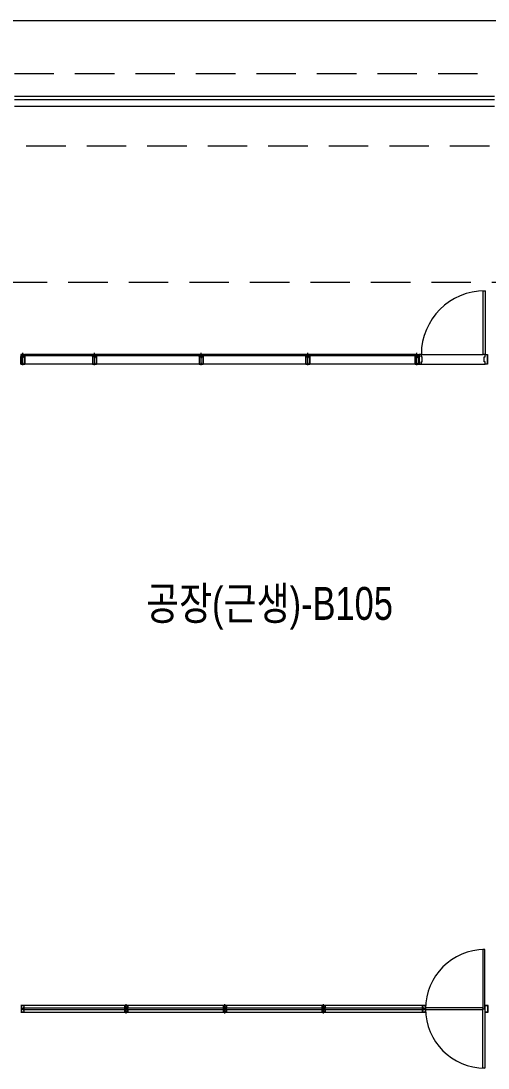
# Model space of a CAD drawing. Header units: millimetres. Extents: x 43806 to 399860, y -65551 to 59129.
# Drawn here: x 57770 to 64870, y 43095 to 59015 of the extents above; entities that cross this region are included whole.
import ezdxf
from ezdxf.enums import TextEntityAlignment as Align

# ---------------------------------------------------------------- set-up
doc = ezdxf.new("R2010")
doc.units = ezdxf.units.MM
doc.header["$LTSCALE"] = 400
doc.header["$MEASUREMENT"] = 0
doc.linetypes.add('HID', pattern=[2.3, 1.5, -0.8])
doc.layers.add('A', color=8, linetype='CONTINUOUS', lineweight=0)
doc.styles.add('CS', font='', dxfattribs={"height": 300})
doc.styles.get('CS').set_extended_font_data('HYwulM')

msp = doc.modelspace()

# ---------------------------------------------------------------- linework, layer by layer
at = {"layer": 'A', "ltscale": 2}
for p, q in [((81963, 59015), (48470, 59015)), ((64970, 57715), (57670, 57715))]:
    msp.add_line(p, q, dxfattribs=at)
at = {"layer": 'A', "linetype": 'HID'}
for p, q in [((48470, 58215), (81961, 58215)), ((49570, 57115), (81836, 57115)), ((57570, 55045), (65070, 55045))]:
    msp.add_line(p, q, dxfattribs=at)
at = {"layer": 'A'}
for p, q in [((64970, 57865), (57670, 57865)), ((64970, 57815), (57670, 57815)), ((64794, 53945), (64794, 54913)), ((64794, 54913), (64824, 54913)), ((64824, 54913), (64824, 53945)), ((57800, 53783), (57800, 53969)), ((58890, 53783), (58890, 53969)), ((60510, 53783), (60510, 53969)), ((62130, 53783), (62130, 53969)), ((63790, 53783), (63790, 53969)), ((57804, 53945), (57770, 53945)), ((57770, 53945), (57770, 53914)), ((57770, 53908), (57770, 53914)), ((57770, 53914), (57797, 53914)), ((57770, 53914), (57791, 53914)), ((57772, 53908), (57770, 53908)), ((57770, 53797), (57770, 53908)), ((57770, 53908), (57778, 53908)), ((57802, 53943), (57772, 53943)), ((57772, 53943), (57772, 53916)), ((57772, 53916), (57791, 53916)), ((57772, 53911), (57772, 53908)), ((57777, 53907), (57772, 53907)), ((57772, 53907), (57772, 53798)), ((57777, 53912), (57773, 53912)), ((57779, 53905), (57777, 53907)), ((57778, 53908), (57778, 53911)), ((57779, 53907), (57778, 53908)), ((57778, 53908), (57779, 53907)), ((57781, 53908), (57779, 53907)), ((57779, 53907), (57781, 53908)), ((57781, 53907), (57779, 53905)), ((57781, 53911), (57781, 53908)), ((57781, 53908), (57791, 53904)), ((57790, 53904), (57781, 53907)), ((57790, 53912), (57782, 53912)), ((57790, 53902), (57790, 53904)), ((57791, 53914), (57791, 53916)), ((57791, 53900), (57791, 53911)), ((57791, 53904), (57791, 53902)), ((57796, 53899), (57792, 53899)), ((57807, 53912), (57793, 53912)), ((57793, 53912), (57793, 53901)), ((57793, 53901), (57796, 53901)), ((57795, 53925), (57797, 53926)), ((57797, 53924), (57795, 53925)), ((57796, 53901), (57796, 53899)), ((57804, 53926), (57797, 53926)), ((57804, 53924), (57797, 53924)), ((57799, 53916), (57799, 53937)), ((57802, 53920), (57802, 53943)), ((57802, 53937), (57802, 53916)), ((57802, 53920), (57802, 53920)), ((57804, 53920), (57802, 53920)), ((57804, 53921), (57804, 53945)), ((57804, 53940), (57811, 53920)), ((57804, 53921), (57811, 53940)), ((57804, 53920), (57804, 53940)), ((57804, 53940), (57811, 53940)), ((57804, 53927), (57804, 53923)), ((57805, 53926), (57804, 53926)), ((57804, 53926), (57804, 53926)), ((57804, 53926), (57804, 53926)), ((57804, 53926), (57804, 53926)), ((57804, 53926), (57804, 53926)), ((57804, 53926), (57804, 53926)), ((57804, 53926), (57804, 53926)), ((57804, 53926), (57804, 53926)), ((57804, 53926), (57804, 53926)), ((57804, 53926), (57804, 53926)), ((57804, 53926), (57804, 53926)), ((57804, 53926), (57804, 53926)), ((57804, 53926), (57804, 53926)), ((57804, 53926), (57804, 53926)), ((57804, 53926), (57804, 53926)), ((57804, 53926), (57804, 53926)), ((57804, 53926), (57804, 53926)), ((57804, 53926), (57804, 53926)), ((57804, 53926), (57804, 53926)), ((57804, 53926), (57804, 53926)), ((57804, 53926), (57804, 53926)), ((57804, 53926), (57804, 53926)), ((57804, 53926), (57804, 53926)), ((57804, 53926), (57804, 53926)), ((57804, 53926), (57804, 53926)), ((57804, 53926), (57804, 53926)), ((57804, 53926), (57804, 53926)), ((57804, 53926), (57804, 53926)), ((57804, 53926), (57804, 53926)), ((57804, 53926), (57804, 53926)), ((57804, 53926), (57804, 53926)), ((57804, 53926), (57804, 53926)), ((57804, 53926), (57804, 53926)), ((57804, 53926), (57804, 53926)), ((57804, 53926), (57804, 53926)), ((57804, 53926), (57804, 53926)), ((57804, 53926), (57804, 53926)), ((57804, 53926), (57804, 53925)), ((57804, 53925), (57804, 53925)), ((57804, 53925), (57804, 53925)), ((57804, 53925), (57804, 53925)), ((57804, 53925), (57804, 53925)), ((57804, 53925), (57804, 53925)), ((57804, 53925), (57804, 53925)), ((57804, 53925), (57804, 53925)), ((57804, 53925), (57804, 53925)), ((57804, 53925), (57804, 53925)), ((57804, 53925), (57804, 53925)), ((57804, 53925), (57804, 53925)), ((57804, 53925), (57804, 53925)), ((57804, 53925), (57804, 53925)), ((57804, 53925), (57804, 53925)), ((57804, 53925), (57804, 53925)), ((57804, 53925), (57804, 53925)), ((57804, 53925), (57804, 53925)), ((57804, 53925), (57804, 53925)), ((57804, 53925), (57804, 53925)), ((57804, 53925), (57804, 53925)), ((57804, 53925), (57804, 53925)), ((57804, 53925), (57804, 53925)), ((57804, 53925), (57804, 53925)), ((57804, 53925), (57804, 53925)), ((57804, 53925), (57804, 53925)), ((57804, 53925), (57804, 53925)), ((57804, 53925), (57804, 53925)), ((57804, 53925), (57804, 53925)), ((57804, 53925), (57804, 53925)), ((57804, 53925), (57804, 53925)), ((57804, 53925), (57804, 53925)), ((57804, 53925), (57804, 53925)), ((57804, 53925), (57804, 53925)), ((57804, 53925), (57804, 53925)), ((57804, 53925), (57804, 53925)), ((57804, 53925), (57804, 53925)), ((57804, 53925), (57804, 53925)), ((57804, 53925), (57804, 53925)), ((57804, 53925), (57804, 53925)), ((57804, 53925), (57804, 53925)), ((57804, 53925), (57804, 53925)), ((57804, 53925), (57804, 53925)), ((57804, 53925), (57804, 53925)), ((57804, 53925), (57804, 53925)), ((57804, 53925), (57804, 53925)), ((57804, 53925), (57804, 53925)), ((57804, 53925), (57804, 53925)), ((57804, 53925), (57804, 53925)), ((57804, 53925), (57804, 53925)), ((57804, 53925), (57804, 53925)), ((57804, 53925), (57804, 53925)), ((57804, 53925), (57804, 53925)), ((57804, 53925), (57804, 53925)), ((57804, 53925), (57804, 53925)), ((57804, 53925), (57804, 53925)), ((57804, 53925), (57804, 53925)), ((57804, 53925), (57804, 53925)), ((57804, 53925), (57804, 53925)), ((57804, 53925), (57804, 53925)), ((57804, 53925), (57804, 53925)), ((57804, 53925), (57804, 53925)), ((57804, 53925), (57804, 53925)), ((57804, 53925), (57804, 53925)), ((57804, 53925), (57804, 53925)), ((57804, 53925), (57804, 53925)), ((57804, 53925), (57804, 53925)), ((57804, 53925), (57804, 53925)), ((57804, 53925), (57804, 53925)), ((57804, 53925), (57804, 53925)), ((57804, 53925), (57804, 53925)), ((57804, 53925), (57804, 53925)), ((57804, 53925), (57804, 53925)), ((57804, 53925), (57804, 53925)), ((57804, 53925), (57804, 53925)), ((57804, 53925), (57804, 53925)), ((57804, 53925), (57804, 53925)), ((57804, 53925), (57804, 53925)), ((57804, 53925), (57804, 53925)), ((57804, 53925), (57804, 53925)), ((57804, 53925), (57804, 53925)), ((57804, 53925), (57804, 53925)), ((57804, 53925), (57804, 53925)), ((57804, 53925), (57804, 53925)), ((57804, 53925), (57804, 53925)), ((57804, 53925), (57804, 53925)), ((57804, 53925), (57804, 53925)), ((57804, 53925), (57804, 53925)), ((57804, 53925), (57804, 53925)), ((57804, 53925), (57804, 53925)), ((57804, 53925), (57804, 53925)), ((57804, 53925), (57804, 53925)), ((57804, 53925), (57804, 53925)), ((57804, 53925), (57804, 53925)), ((57804, 53925), (57804, 53925)), ((57804, 53925), (57804, 53925)), ((57804, 53925), (57804, 53925)), ((57804, 53925), (57804, 53925)), ((57804, 53925), (57804, 53925)), ((57804, 53925), (57804, 53925)), ((57804, 53925), (57804, 53925)), ((57804, 53925), (57804, 53925)), ((57804, 53925), (57804, 53925)), ((57804, 53925), (57804, 53925)), ((57804, 53925), (57804, 53925)), ((57804, 53925), (57804, 53925)), ((57804, 53925), (57804, 53924)), ((57804, 53924), (57804, 53924)), ((57804, 53924), (57804, 53924)), ((57804, 53924), (57804, 53924)), ((57804, 53924), (57804, 53924)), ((57804, 53924), (57804, 53924)), ((57804, 53924), (57804, 53924)), ((57804, 53924), (57804, 53924)), ((57804, 53924), (57804, 53924)), ((57804, 53924), (57804, 53924)), ((57804, 53924), (57804, 53924)), ((57804, 53924), (57804, 53924)), ((57804, 53924), (57804, 53924)), ((57804, 53924), (57804, 53924)), ((57804, 53924), (57804, 53924)), ((57804, 53924), (57804, 53924)), ((57804, 53924), (57804, 53924)), ((57804, 53924), (57804, 53924)), ((57804, 53924), (57804, 53924)), ((57804, 53924), (57804, 53924)), ((57804, 53924), (57804, 53924)), ((57804, 53924), (57804, 53924)), ((57804, 53924), (57804, 53924)), ((57804, 53924), (57804, 53924)), ((57804, 53924), (57804, 53924)), ((57804, 53924), (57804, 53924)), ((57804, 53924), (57804, 53924)), ((57804, 53924), (57804, 53924)), ((57804, 53924), (57804, 53924)), ((57804, 53924), (57804, 53924)), ((57804, 53924), (57804, 53924)), ((57804, 53924), (57804, 53924)), ((57804, 53924), (57804, 53924)), ((57804, 53924), (57804, 53924)), ((57804, 53924), (57804, 53924)), ((57804, 53924), (57804, 53924)), ((57804, 53924), (57804, 53924)), ((57804, 53924), (57804, 53924)), ((57804, 53924), (57804, 53924)), ((57804, 53924), (57804, 53924)), ((57804, 53924), (57804, 53924)), ((57804, 53924), (57804, 53924)), ((57804, 53924), (57804, 53924)), ((57804, 53924), (57804, 53924)), ((57804, 53924), (57804, 53924)), ((57804, 53924), (57804, 53924)), ((57804, 53924), (57805, 53924)), ((57811, 53920), (57804, 53920)), ((57804, 53914), (57830, 53914)), ((57804, 53899), (57804, 53901)), ((57804, 53901), (57807, 53901)), ((57808, 53899), (57804, 53899)), ((57807, 53901), (57807, 53912)), ((57809, 53911), (57809, 53900)), ((57827, 53912), (57810, 53912)), ((57812, 53945), (57811, 53944)), ((57811, 53940), (57811, 53944)), ((57812, 53939), (57811, 53940)), ((57811, 53940), (57811, 53920)), ((57811, 53926), (57812, 53927)), ((57811, 53922), (57811, 53926)), ((57812, 53921), (57811, 53922)), ((57812, 53945), (57822, 53945)), ((57812, 53939), (57823, 53939)), ((57812, 53927), (57823, 53927)), ((57812, 53914), (57812, 53921)), ((57812, 53921), (57822, 53921)), ((57822, 53914), (57812, 53914)), ((57820, 53939), (57817, 53937)), ((57820, 53938), (57817, 53937)), ((57817, 53928), (57817, 53937)), ((57817, 53928), (57817, 53937)), ((57820, 53927), (57817, 53928)), ((57820, 53927), (57817, 53928)), ((57820, 53938), (57822, 53938)), ((57820, 53927), (57822, 53927)), ((63769, 53945), (57822, 53945)), ((57822, 53927), (57822, 53938)), ((57823, 53930), (57822, 53930)), ((63769, 53921), (57822, 53921)), ((57822, 53921), (57822, 53914)), ((63769, 53939), (57823, 53939)), ((57823, 53927), (57823, 53939)), ((63769, 53927), (57823, 53927)), ((57828, 53798), (57828, 53911)), ((57830, 53914), (57830, 53795)), ((58882, 53945), (58860, 53945)), ((58882, 53939), (58860, 53939)), ((58882, 53927), (58860, 53927)), ((58882, 53921), (58860, 53921)), ((58887, 53914), (58860, 53914)), ((58860, 53914), (58860, 53795)), ((58862, 53798), (58862, 53911)), ((58863, 53912), (58880, 53912)), ((58871, 53927), (58871, 53939)), ((58873, 53938), (58871, 53938)), ((58871, 53927), (58871, 53938)), ((58871, 53930), (58871, 53930)), ((58873, 53927), (58871, 53927)), ((58872, 53921), (58872, 53914)), ((58882, 53921), (58872, 53921)), ((58872, 53914), (58882, 53914)), ((58873, 53938), (58876, 53937)), ((58873, 53927), (58876, 53928)), ((58874, 53939), (58877, 53937)), ((58874, 53927), (58877, 53928)), ((58876, 53928), (58876, 53937)), ((58877, 53928), (58877, 53937)), ((58881, 53911), (58881, 53900)), ((58882, 53945), (58883, 53944)), ((58882, 53939), (58883, 53940)), ((58883, 53926), (58882, 53927)), ((58882, 53921), (58883, 53922)), ((58882, 53914), (58882, 53921)), ((58882, 53899), (58886, 53899)), ((58883, 53940), (58883, 53944)), ((58883, 53922), (58883, 53926)), ((58883, 53901), (58883, 53912)), ((58883, 53912), (58897, 53912)), ((58886, 53901), (58883, 53901)), ((58886, 53899), (58886, 53901)), ((58889, 53942), (58889, 53916)), ((58892, 53916), (58892, 53942)), ((58920, 53914), (58894, 53914)), ((58897, 53901), (58894, 53901)), ((58894, 53901), (58894, 53899)), ((58894, 53899), (58898, 53899)), ((58897, 53912), (58897, 53901)), ((58899, 53945), (58898, 53944)), ((58898, 53940), (58898, 53944)), ((58899, 53939), (58898, 53940)), ((58898, 53926), (58899, 53927)), ((58898, 53922), (58898, 53926)), ((58899, 53921), (58898, 53922)), ((58899, 53945), (58920, 53945)), ((58899, 53939), (58920, 53939)), ((58899, 53927), (58920, 53927)), ((58899, 53921), (58920, 53921)), ((58899, 53914), (58899, 53921)), ((58899, 53921), (58909, 53921)), ((58909, 53914), (58899, 53914)), ((58899, 53900), (58899, 53911)), ((58900, 53912), (58909, 53912)), ((58910, 53908), (58900, 53904)), ((58900, 53904), (58900, 53902)), ((58901, 53904), (58909, 53907)), ((58901, 53902), (58901, 53904)), ((58907, 53939), (58904, 53937)), ((58907, 53938), (58904, 53937)), ((58904, 53928), (58904, 53937)), ((58904, 53928), (58904, 53937)), ((58907, 53927), (58904, 53928)), ((58907, 53927), (58904, 53928)), ((58907, 53938), (58909, 53938)), ((58907, 53927), (58909, 53927)), ((58909, 53927), (58909, 53938)), ((58910, 53930), (58909, 53930)), ((58909, 53921), (58909, 53914)), ((58909, 53907), (58911, 53905)), ((58910, 53927), (58910, 53939)), ((58910, 53911), (58910, 53908)), ((58911, 53907), (58910, 53908)), ((58910, 53908), (58911, 53907)), ((58913, 53908), (58911, 53907)), ((58911, 53907), (58913, 53908)), ((58911, 53905), (58913, 53907)), ((58913, 53908), (58913, 53911)), ((58920, 53908), (58913, 53908)), ((58913, 53907), (58918, 53907)), ((58914, 53912), (58917, 53912)), ((58918, 53911), (58918, 53908)), ((58918, 53908), (58920, 53908)), ((58919, 53907), (58919, 53798)), ((58920, 53908), (58920, 53914)), ((58920, 53797), (58920, 53908)), ((60502, 53945), (60480, 53945)), ((60502, 53939), (60480, 53939)), ((60502, 53927), (60480, 53927)), ((60502, 53921), (60480, 53921)), ((60507, 53914), (60480, 53914)), ((60480, 53914), (60480, 53795)), ((60482, 53798), (60482, 53911)), ((60483, 53912), (60500, 53912)), ((60491, 53927), (60491, 53939)), ((60493, 53938), (60491, 53938)), ((60491, 53927), (60491, 53938)), ((60491, 53930), (60491, 53930)), ((60493, 53927), (60491, 53927)), ((60492, 53921), (60492, 53914)), ((60502, 53921), (60492, 53921)), ((60492, 53914), (60502, 53914)), ((60493, 53938), (60496, 53937)), ((60493, 53927), (60496, 53928)), ((60494, 53939), (60497, 53937)), ((60494, 53927), (60497, 53928)), ((60496, 53928), (60496, 53937)), ((60497, 53928), (60497, 53937)), ((60501, 53911), (60501, 53900)), ((60502, 53945), (60503, 53944)), ((60502, 53939), (60503, 53940)), ((60503, 53926), (60502, 53927)), ((60502, 53921), (60503, 53922)), ((60502, 53914), (60502, 53921)), ((60502, 53899), (60506, 53899)), ((60503, 53940), (60503, 53944)), ((60503, 53922), (60503, 53926)), ((60503, 53901), (60503, 53912)), ((60503, 53912), (60517, 53912)), ((60506, 53901), (60503, 53901)), ((60506, 53899), (60506, 53901)), ((60509, 53942), (60509, 53916)), ((60512, 53916), (60512, 53942)), ((60540, 53914), (60514, 53914)), ((60517, 53901), (60514, 53901)), ((60514, 53901), (60514, 53899)), ((60514, 53899), (60518, 53899)), ((60517, 53912), (60517, 53901)), ((60519, 53945), (60518, 53944)), ((60518, 53940), (60518, 53944)), ((60519, 53939), (60518, 53940)), ((60518, 53926), (60519, 53927)), ((60518, 53922), (60518, 53926)), ((60519, 53921), (60518, 53922)), ((60519, 53945), (60540, 53945)), ((60519, 53939), (60540, 53939)), ((60519, 53927), (60540, 53927)), ((60519, 53921), (60540, 53921)), ((60519, 53914), (60519, 53921)), ((60519, 53921), (60529, 53921)), ((60529, 53914), (60519, 53914)), ((60519, 53900), (60519, 53911)), ((60520, 53912), (60529, 53912)), ((60530, 53908), (60520, 53904)), ((60520, 53904), (60520, 53902)), ((60521, 53904), (60529, 53907)), ((60521, 53902), (60521, 53904)), ((60527, 53939), (60524, 53937)), ((60527, 53938), (60524, 53937)), ((60524, 53928), (60524, 53937)), ((60524, 53928), (60524, 53937)), ((60527, 53927), (60524, 53928)), ((60527, 53927), (60524, 53928)), ((60527, 53938), (60529, 53938)), ((60527, 53927), (60529, 53927)), ((60529, 53927), (60529, 53938)), ((60530, 53930), (60529, 53930)), ((60529, 53921), (60529, 53914)), ((60529, 53907), (60531, 53905)), ((60530, 53927), (60530, 53939)), ((60530, 53911), (60530, 53908)), ((60531, 53907), (60530, 53908)), ((60530, 53908), (60531, 53907)), ((60533, 53908), (60531, 53907)), ((60531, 53907), (60533, 53908)), ((60531, 53905), (60533, 53907)), ((60533, 53908), (60533, 53911)), ((60540, 53908), (60533, 53908)), ((60533, 53907), (60538, 53907)), ((60534, 53912), (60537, 53912)), ((60538, 53911), (60538, 53908)), ((60538, 53908), (60540, 53908)), ((60539, 53907), (60539, 53798)), ((60540, 53908), (60540, 53914)), ((60540, 53797), (60540, 53908)), ((62122, 53945), (62100, 53945)), ((62122, 53939), (62100, 53939)), ((62122, 53927), (62100, 53927)), ((62122, 53921), (62100, 53921)), ((62127, 53914), (62100, 53914)), ((62100, 53914), (62100, 53795)), ((62102, 53798), (62102, 53911)), ((62103, 53912), (62120, 53912)), ((62111, 53927), (62111, 53939)), ((62113, 53938), (62111, 53938)), ((62111, 53927), (62111, 53938)), ((62111, 53930), (62111, 53930)), ((62113, 53927), (62111, 53927)), ((62112, 53921), (62112, 53914)), ((62122, 53921), (62112, 53921)), ((62112, 53914), (62122, 53914)), ((62113, 53938), (62116, 53937)), ((62113, 53927), (62116, 53928)), ((62114, 53939), (62117, 53937)), ((62114, 53927), (62117, 53928)), ((62116, 53928), (62116, 53937)), ((62117, 53928), (62117, 53937)), ((62121, 53911), (62121, 53900)), ((62122, 53945), (62123, 53944)), ((62122, 53939), (62123, 53940)), ((62123, 53926), (62122, 53927)), ((62122, 53921), (62123, 53922)), ((62122, 53914), (62122, 53921)), ((62122, 53899), (62126, 53899)), ((62123, 53940), (62123, 53944)), ((62123, 53922), (62123, 53926)), ((62123, 53901), (62123, 53912)), ((62123, 53912), (62137, 53912)), ((62126, 53901), (62123, 53901)), ((62126, 53899), (62126, 53901)), ((62129, 53942), (62129, 53916)), ((62132, 53916), (62132, 53942)), ((62160, 53914), (62134, 53914)), ((62137, 53901), (62134, 53901)), ((62134, 53901), (62134, 53899)), ((62134, 53899), (62138, 53899)), ((62137, 53912), (62137, 53901)), ((62139, 53945), (62138, 53944)), ((62138, 53940), (62138, 53944)), ((62139, 53939), (62138, 53940)), ((62138, 53926), (62139, 53927)), ((62138, 53922), (62138, 53926)), ((62139, 53921), (62138, 53922)), ((62139, 53945), (62160, 53945)), ((62139, 53939), (62160, 53939)), ((62139, 53927), (62160, 53927)), ((62139, 53921), (62160, 53921)), ((62139, 53914), (62139, 53921)), ((62139, 53921), (62149, 53921)), ((62149, 53914), (62139, 53914)), ((62139, 53900), (62139, 53911)), ((62140, 53912), (62149, 53912)), ((62150, 53908), (62140, 53904)), ((62140, 53904), (62140, 53902)), ((62141, 53904), (62149, 53907)), ((62141, 53902), (62141, 53904)), ((62147, 53939), (62144, 53937)), ((62147, 53938), (62144, 53937)), ((62144, 53928), (62144, 53937)), ((62144, 53928), (62144, 53937)), ((62147, 53927), (62144, 53928)), ((62147, 53927), (62144, 53928)), ((62147, 53938), (62149, 53938)), ((62147, 53927), (62149, 53927)), ((62149, 53927), (62149, 53938)), ((62150, 53930), (62149, 53930)), ((62149, 53921), (62149, 53914)), ((62149, 53907), (62151, 53905)), ((62150, 53927), (62150, 53939)), ((62150, 53911), (62150, 53908)), ((62151, 53907), (62150, 53908)), ((62150, 53908), (62151, 53907)), ((62153, 53908), (62151, 53907)), ((62151, 53907), (62153, 53908)), ((62151, 53905), (62153, 53907)), ((62153, 53908), (62153, 53911)), ((62160, 53908), (62153, 53908)), ((62153, 53907), (62158, 53907)), ((62154, 53912), (62157, 53912)), ((62158, 53911), (62158, 53908)), ((62158, 53908), (62160, 53908)), ((62159, 53907), (62159, 53798)), ((62160, 53908), (62160, 53914)), ((62160, 53797), (62160, 53908)), ((63787, 53914), (63760, 53914)), ((63760, 53914), (63760, 53795)), ((63762, 53798), (63762, 53911)), ((63763, 53912), (63780, 53912)), ((63768, 53927), (63768, 53939)), ((63779, 53939), (63768, 53939)), ((63770, 53938), (63768, 53938)), ((63768, 53927), (63768, 53938)), ((63768, 53930), (63768, 53930)), ((63770, 53927), (63768, 53927)), ((63779, 53927), (63768, 53927)), ((63779, 53945), (63769, 53945)), ((63769, 53921), (63769, 53914)), ((63779, 53921), (63769, 53921)), ((63769, 53914), (63779, 53914)), ((63770, 53938), (63773, 53937)), ((63770, 53927), (63773, 53928)), ((63771, 53939), (63774, 53937)), ((63771, 53927), (63774, 53928)), ((63773, 53928), (63773, 53937)), ((63774, 53928), (63774, 53937)), ((63779, 53945), (63780, 53944)), ((63779, 53939), (63780, 53940)), ((63780, 53926), (63779, 53927)), ((63779, 53921), (63780, 53922)), ((63779, 53914), (63779, 53921)), ((63780, 53940), (63780, 53944)), ((63787, 53940), (63780, 53920)), ((63787, 53921), (63780, 53940)), ((63787, 53940), (63780, 53940)), ((63780, 53940), (63780, 53920)), ((63780, 53922), (63780, 53926)), ((63780, 53920), (63787, 53920)), ((63781, 53911), (63781, 53900)), ((63782, 53899), (63786, 53899)), ((63783, 53901), (63783, 53912)), ((63783, 53912), (63797, 53912)), ((63786, 53901), (63783, 53901)), ((63786, 53926), (63786, 53926)), ((63786, 53926), (63786, 53926)), ((63786, 53926), (63786, 53926)), ((63786, 53926), (63786, 53926)), ((63786, 53926), (63786, 53926)), ((63786, 53926), (63786, 53926)), ((63786, 53926), (63786, 53926)), ((63786, 53926), (63786, 53926)), ((63786, 53926), (63786, 53926)), ((63786, 53926), (63786, 53926)), ((63786, 53926), (63786, 53926)), ((63786, 53926), (63786, 53926)), ((63786, 53926), (63786, 53926)), ((63786, 53926), (63786, 53926)), ((63786, 53926), (63786, 53926)), ((63786, 53926), (63786, 53926)), ((63786, 53926), (63786, 53926)), ((63786, 53926), (63786, 53926)), ((63786, 53926), (63786, 53926)), ((63786, 53926), (63786, 53926)), ((63786, 53926), (63786, 53926)), ((63786, 53926), (63786, 53926)), ((63786, 53926), (63786, 53926)), ((63786, 53926), (63786, 53926)), ((63786, 53926), (63786, 53926)), ((63786, 53926), (63786, 53926)), ((63786, 53926), (63786, 53926)), ((63786, 53926), (63786, 53926)), ((63786, 53926), (63786, 53926)), ((63786, 53926), (63786, 53926)), ((63786, 53926), (63786, 53926)), ((63786, 53926), (63786, 53926)), ((63786, 53926), (63786, 53926)), ((63786, 53926), (63786, 53926)), ((63786, 53926), (63786, 53926)), ((63786, 53926), (63786, 53926)), ((63786, 53926), (63786, 53926)), ((63786, 53926), (63786, 53925)), ((63786, 53925), (63786, 53925)), ((63786, 53925), (63786, 53925)), ((63786, 53925), (63786, 53925)), ((63786, 53925), (63786, 53925)), ((63786, 53925), (63786, 53925)), ((63786, 53925), (63786, 53925)), ((63786, 53925), (63786, 53925)), ((63786, 53925), (63786, 53925)), ((63786, 53925), (63786, 53925)), ((63786, 53925), (63786, 53925)), ((63786, 53925), (63786, 53925)), ((63786, 53925), (63786, 53925)), ((63786, 53925), (63786, 53925)), ((63786, 53925), (63786, 53925)), ((63786, 53925), (63786, 53925)), ((63786, 53925), (63786, 53925)), ((63786, 53925), (63786, 53925)), ((63786, 53925), (63786, 53925)), ((63786, 53925), (63786, 53925)), ((63786, 53925), (63786, 53925)), ((63786, 53925), (63786, 53925)), ((63786, 53925), (63786, 53925)), ((63786, 53925), (63786, 53925)), ((63786, 53925), (63786, 53925)), ((63786, 53925), (63786, 53925)), ((63786, 53925), (63786, 53925)), ((63786, 53925), (63786, 53925)), ((63786, 53925), (63786, 53925)), ((63786, 53925), (63786, 53925)), ((63786, 53925), (63786, 53925)), ((63786, 53925), (63786, 53925)), ((63786, 53925), (63786, 53925)), ((63786, 53925), (63786, 53925)), ((63786, 53925), (63786, 53925)), ((63786, 53925), (63786, 53925)), ((63786, 53925), (63786, 53925)), ((63786, 53925), (63786, 53925)), ((63786, 53925), (63786, 53925)), ((63786, 53925), (63786, 53925)), ((63786, 53925), (63786, 53925)), ((63786, 53925), (63786, 53925)), ((63786, 53925), (63786, 53925)), ((63786, 53925), (63786, 53925)), ((63786, 53925), (63786, 53925)), ((63786, 53925), (63786, 53925)), ((63786, 53925), (63786, 53925)), ((63786, 53925), (63786, 53925)), ((63786, 53925), (63786, 53925)), ((63786, 53925), (63786, 53925)), ((63786, 53925), (63786, 53925)), ((63786, 53925), (63786, 53925)), ((63786, 53925), (63786, 53925)), ((63786, 53925), (63786, 53925)), ((63786, 53925), (63786, 53925)), ((63786, 53925), (63786, 53925)), ((63786, 53925), (63786, 53925)), ((63786, 53925), (63786, 53925)), ((63786, 53925), (63786, 53925)), ((63786, 53925), (63786, 53925)), ((63786, 53925), (63786, 53925)), ((63786, 53925), (63786, 53925)), ((63786, 53925), (63786, 53925)), ((63786, 53925), (63786, 53925)), ((63786, 53925), (63786, 53925)), ((63786, 53925), (63786, 53925)), ((63786, 53925), (63786, 53925)), ((63786, 53925), (63786, 53925)), ((63786, 53925), (63786, 53925)), ((63786, 53925), (63786, 53925)), ((63786, 53925), (63786, 53925)), ((63786, 53925), (63786, 53925)), ((63786, 53925), (63786, 53925)), ((63786, 53925), (63786, 53925)), ((63786, 53925), (63786, 53925)), ((63786, 53925), (63786, 53925)), ((63786, 53925), (63786, 53925)), ((63786, 53925), (63786, 53925)), ((63786, 53925), (63786, 53925)), ((63786, 53925), (63786, 53925)), ((63786, 53925), (63786, 53925)), ((63786, 53925), (63786, 53925)), ((63786, 53925), (63786, 53925)), ((63786, 53925), (63786, 53925)), ((63786, 53925), (63786, 53925)), ((63786, 53925), (63786, 53925)), ((63786, 53925), (63786, 53925)), ((63786, 53925), (63786, 53925)), ((63786, 53925), (63786, 53925)), ((63786, 53925), (63786, 53925)), ((63786, 53925), (63786, 53925)), ((63786, 53925), (63786, 53925)), ((63786, 53925), (63786, 53925)), ((63786, 53925), (63786, 53925)), ((63786, 53925), (63786, 53925)), ((63786, 53925), (63786, 53925)), ((63786, 53925), (63786, 53925)), ((63786, 53925), (63786, 53925)), ((63786, 53925), (63786, 53925)), ((63786, 53925), (63786, 53925)), ((63786, 53925), (63786, 53925)), ((63786, 53925), (63786, 53925)), ((63786, 53925), (63786, 53925)), ((63786, 53925), (63786, 53925)), ((63786, 53925), (63786, 53925)), ((63786, 53925), (63786, 53925)), ((63786, 53925), (63786, 53924)), ((63786, 53924), (63786, 53924)), ((63786, 53924), (63786, 53924)), ((63786, 53924), (63786, 53924)), ((63786, 53924), (63786, 53924)), ((63786, 53924), (63786, 53924)), ((63786, 53924), (63786, 53924)), ((63786, 53924), (63786, 53924)), ((63786, 53924), (63786, 53924)), ((63786, 53924), (63786, 53924)), ((63786, 53924), (63786, 53924)), ((63786, 53924), (63786, 53924)), ((63786, 53924), (63786, 53924)), ((63786, 53924), (63786, 53924)), ((63786, 53924), (63786, 53924)), ((63786, 53924), (63786, 53924)), ((63786, 53924), (63786, 53924)), ((63786, 53924), (63786, 53924)), ((63786, 53924), (63786, 53924)), ((63786, 53924), (63786, 53924)), ((63786, 53924), (63786, 53924)), ((63786, 53924), (63786, 53924)), ((63786, 53924), (63786, 53924)), ((63786, 53924), (63786, 53924)), ((63786, 53924), (63786, 53924)), ((63786, 53924), (63786, 53924)), ((63786, 53924), (63786, 53924)), ((63786, 53924), (63786, 53924)), ((63786, 53924), (63786, 53924)), ((63786, 53924), (63786, 53924)), ((63786, 53924), (63786, 53924)), ((63786, 53924), (63786, 53924)), ((63786, 53924), (63786, 53924)), ((63786, 53924), (63786, 53924)), ((63786, 53924), (63786, 53924)), ((63786, 53924), (63786, 53924)), ((63786, 53924), (63786, 53924)), ((63786, 53924), (63786, 53924)), ((63786, 53924), (63786, 53924)), ((63786, 53924), (63786, 53924)), ((63786, 53924), (63786, 53924)), ((63786, 53924), (63786, 53924)), ((63786, 53924), (63786, 53924)), ((63786, 53924), (63786, 53924)), ((63786, 53924), (63786, 53924)), ((63786, 53924), (63786, 53924)), ((63786, 53924), (63786, 53924)), ((63786, 53899), (63786, 53901)), ((63787, 53921), (63787, 53945)), ((63787, 53945), (63820, 53945)), ((63787, 53920), (63787, 53940)), ((63787, 53927), (63787, 53923)), ((63787, 53926), (63793, 53926)), ((63787, 53924), (63793, 53924)), ((63787, 53920), (63789, 53920)), ((63789, 53943), (63818, 53943)), ((63789, 53920), (63789, 53943)), ((63789, 53937), (63789, 53916)), ((63789, 53920), (63789, 53920)), ((63792, 53916), (63792, 53937)), ((63795, 53925), (63793, 53926)), ((63793, 53924), (63795, 53925)), ((63820, 53914), (63794, 53914)), ((63797, 53901), (63794, 53901)), ((63794, 53901), (63794, 53899)), ((63794, 53899), (63798, 53899)), ((63797, 53912), (63797, 53901)), ((63799, 53914), (63799, 53916)), ((63818, 53916), (63799, 53916)), ((63820, 53914), (63799, 53914)), ((63799, 53900), (63799, 53911)), ((63800, 53912), (63809, 53912)), ((63810, 53908), (63800, 53904)), ((63800, 53904), (63800, 53902)), ((63801, 53904), (63809, 53907)), ((63801, 53902), (63801, 53904)), ((63809, 53907), (63811, 53905)), ((63810, 53911), (63810, 53908)), ((63810, 53908), (63811, 53907)), ((63811, 53907), (63810, 53908)), ((63811, 53907), (63813, 53908)), ((63813, 53908), (63811, 53907)), ((63811, 53905), (63813, 53907)), ((63813, 53908), (63813, 53911)), ((63820, 53908), (63813, 53908)), ((63813, 53907), (63818, 53907)), ((63814, 53912), (63817, 53912)), ((63818, 53943), (63818, 53916)), ((63818, 53911), (63818, 53908)), ((63818, 53908), (63820, 53908)), ((63819, 53907), (63819, 53798)), ((63820, 53945), (63820, 53914)), ((63856, 53945), (63820, 53945)), ((63820, 53945), (63820, 53795)), ((63820, 53908), (63820, 53914)), ((63820, 53797), (63820, 53908)), ((63854, 53943), (63822, 53943)), ((63822, 53943), (63822, 53797)), ((63854, 53908), (63854, 53943)), ((63868, 53908), (63854, 53908)), ((63854, 53797), (63854, 53832)), ((63854, 53832), (63868, 53832)), ((63856, 53945), (64794, 53945)), ((63856, 53910), (63856, 53945)), ((63870, 53910), (63856, 53910)), ((63856, 53795), (63856, 53830)), ((63856, 53830), (63870, 53830)), ((63868, 53832), (63868, 53908)), ((63870, 53830), (63870, 53910)), ((64824, 53945), (64794, 53945)), ((64810, 53830), (64810, 53910)), ((64810, 53910), (64824, 53910)), ((64824, 53830), (64810, 53830)), ((64812, 53832), (64812, 53908)), ((64812, 53908), (64826, 53908)), ((64826, 53832), (64812, 53832)), ((64824, 53910), (64824, 53945)), ((64824, 53945), (64860, 53945)), ((64824, 53795), (64824, 53830)), ((64826, 53908), (64826, 53943)), ((64826, 53943), (64858, 53943)), ((64826, 53797), (64826, 53832)), ((64858, 53943), (64858, 53797)), ((64860, 53945), (64860, 53795)), ((57770, 53795), (57770, 53797)), ((57770, 53797), (57778, 53797)), ((57778, 53797), (57770, 53797)), ((57830, 53795), (57770, 53795)), ((57772, 53798), (57777, 53798)), ((57777, 53798), (57779, 53799)), ((57778, 53797), (57779, 53798)), ((57779, 53798), (57778, 53797)), ((57779, 53799), (57781, 53798)), ((57779, 53798), (57781, 53797)), ((57781, 53797), (57779, 53798)), ((57781, 53798), (57790, 53801)), ((57791, 53800), (57781, 53797)), ((57781, 53797), (57790, 53797)), ((57790, 53801), (57790, 53803)), ((57790, 53803), (57790, 53803)), ((57791, 53798), (57791, 53805)), ((57791, 53803), (57791, 53800)), ((57792, 53806), (57796, 53806)), ((57796, 53804), (57793, 53804)), ((57793, 53804), (57793, 53797)), ((57793, 53797), (57807, 53797)), ((57796, 53806), (57796, 53804)), ((57804, 53804), (57804, 53806)), ((57804, 53806), (57808, 53806)), ((57807, 53804), (57804, 53804)), ((57807, 53797), (57807, 53804)), ((57809, 53805), (57809, 53798)), ((57810, 53797), (57827, 53797)), ((63760, 53795), (57830, 53795)), ((58860, 53795), (58920, 53795)), ((58880, 53797), (58863, 53797)), ((58881, 53805), (58881, 53798)), ((58886, 53806), (58882, 53806)), ((58883, 53797), (58883, 53804)), ((58883, 53804), (58886, 53804)), ((58897, 53797), (58883, 53797)), ((58886, 53804), (58886, 53806)), ((58898, 53806), (58894, 53806)), ((58894, 53806), (58894, 53804)), ((58894, 53804), (58897, 53804)), ((58897, 53804), (58897, 53797)), ((58899, 53798), (58899, 53805)), ((58900, 53803), (58900, 53803)), ((58900, 53803), (58900, 53800)), ((58900, 53800), (58910, 53797)), ((58910, 53797), (58900, 53797)), ((58901, 53801), (58901, 53803)), ((58909, 53798), (58901, 53801)), ((58911, 53799), (58909, 53798)), ((58910, 53797), (58911, 53798)), ((58911, 53798), (58910, 53797)), ((58913, 53798), (58911, 53799)), ((58911, 53798), (58913, 53797)), ((58913, 53797), (58911, 53798)), ((58918, 53798), (58913, 53798)), ((58913, 53797), (58920, 53797)), ((58920, 53797), (58913, 53797)), ((58920, 53795), (58920, 53797)), ((60480, 53795), (60540, 53795)), ((60500, 53797), (60483, 53797)), ((60501, 53805), (60501, 53798)), ((60506, 53806), (60502, 53806)), ((60503, 53797), (60503, 53804)), ((60503, 53804), (60506, 53804)), ((60517, 53797), (60503, 53797)), ((60506, 53804), (60506, 53806)), ((60518, 53806), (60514, 53806)), ((60514, 53806), (60514, 53804)), ((60514, 53804), (60517, 53804)), ((60517, 53804), (60517, 53797)), ((60519, 53798), (60519, 53805)), ((60520, 53803), (60520, 53803)), ((60520, 53803), (60520, 53800)), ((60520, 53800), (60530, 53797)), ((60530, 53797), (60520, 53797)), ((60521, 53801), (60521, 53803)), ((60529, 53798), (60521, 53801)), ((60531, 53799), (60529, 53798)), ((60530, 53797), (60531, 53798)), ((60531, 53798), (60530, 53797)), ((60533, 53798), (60531, 53799)), ((60531, 53798), (60533, 53797)), ((60533, 53797), (60531, 53798)), ((60538, 53798), (60533, 53798)), ((60533, 53797), (60540, 53797)), ((60540, 53797), (60533, 53797)), ((60540, 53795), (60540, 53797)), ((62100, 53795), (62160, 53795)), ((62120, 53797), (62103, 53797)), ((62121, 53805), (62121, 53798)), ((62126, 53806), (62122, 53806)), ((62123, 53797), (62123, 53804)), ((62123, 53804), (62126, 53804)), ((62137, 53797), (62123, 53797)), ((62126, 53804), (62126, 53806)), ((62138, 53806), (62134, 53806)), ((62134, 53806), (62134, 53804)), ((62134, 53804), (62137, 53804)), ((62137, 53804), (62137, 53797)), ((62139, 53798), (62139, 53805)), ((62140, 53803), (62140, 53803)), ((62140, 53803), (62140, 53800)), ((62140, 53800), (62150, 53797)), ((62150, 53797), (62140, 53797)), ((62141, 53801), (62141, 53803)), ((62149, 53798), (62141, 53801)), ((62151, 53799), (62149, 53798)), ((62150, 53797), (62151, 53798)), ((62151, 53798), (62150, 53797)), ((62153, 53798), (62151, 53799)), ((62151, 53798), (62153, 53797)), ((62153, 53797), (62151, 53798)), ((62158, 53798), (62153, 53798)), ((62153, 53797), (62160, 53797)), ((62160, 53797), (62153, 53797)), ((62160, 53795), (62160, 53797)), ((63760, 53795), (63820, 53795)), ((63780, 53797), (63763, 53797)), ((63781, 53805), (63781, 53798)), ((63786, 53806), (63782, 53806)), ((63783, 53797), (63783, 53804)), ((63783, 53804), (63786, 53804)), ((63797, 53797), (63783, 53797)), ((63786, 53804), (63786, 53806)), ((63798, 53806), (63794, 53806)), ((63794, 53806), (63794, 53804)), ((63794, 53804), (63797, 53804)), ((63797, 53804), (63797, 53797)), ((63799, 53798), (63799, 53805)), ((63800, 53803), (63800, 53803)), ((63800, 53803), (63800, 53800)), ((63800, 53800), (63810, 53797)), ((63810, 53797), (63800, 53797)), ((63801, 53801), (63801, 53803)), ((63809, 53798), (63801, 53801)), ((63811, 53799), (63809, 53798)), ((63811, 53798), (63810, 53797)), ((63810, 53797), (63811, 53798)), ((63813, 53798), (63811, 53799)), ((63813, 53797), (63811, 53798)), ((63811, 53798), (63813, 53797)), ((63818, 53798), (63813, 53798)), ((63820, 53797), (63813, 53797)), ((63813, 53797), (63820, 53797)), ((63820, 53795), (63820, 53797)), ((63820, 53795), (63856, 53795)), ((63822, 53797), (63854, 53797)), ((63856, 53795), (64824, 53795)), ((64860, 53795), (64824, 53795)), ((64858, 53797), (64826, 53797)), ((64790, 44895), (64790, 43995)), ((64820, 44895), (64790, 44895)), ((64820, 43995), (64820, 44895)), ((57820, 44045), (57770, 44045)), ((57770, 43945), (57820, 43945)), ((57818, 44043), (57772, 44043)), ((57772, 44043), (57772, 43947)), ((57772, 43947), (57818, 43947)), ((57798, 43979), (57798, 44011)), ((57798, 44011), (57818, 44011)), ((57818, 43979), (57798, 43979)), ((57810, 44009), (57800, 43981)), ((57800, 44009), (57800, 43981)), ((57810, 44009), (57800, 44009)), ((57800, 43981), (57800, 44009)), ((57800, 44009), (57820, 44009)), ((57800, 43981), (57810, 43981)), ((57820, 43981), (57800, 43981)), ((57810, 43981), (57810, 44009)), ((63880, 44003), (57810, 44003)), ((57810, 43987), (57810, 44003)), ((57810, 43987), (63880, 43987)), ((57818, 44011), (57818, 44043)), ((57818, 43947), (57818, 43979)), ((63870, 44045), (57820, 44045)), ((57820, 44009), (57820, 44045)), ((57820, 43945), (57820, 43981)), ((57820, 43945), (63870, 43945)), ((59395, 44045), (59345, 44045)), ((59345, 44045), (59345, 44009)), ((59345, 44009), (59365, 44009)), ((59365, 43981), (59345, 43981)), ((59345, 43981), (59345, 43945)), ((59345, 43945), (59395, 43945)), ((59347, 44011), (59347, 44043)), ((59347, 44043), (59393, 44043)), ((59367, 44011), (59347, 44011)), ((59347, 43947), (59347, 43979)), ((59347, 43979), (59367, 43979)), ((59393, 43947), (59347, 43947)), ((59355, 43981), (59365, 44009)), ((59365, 44009), (59355, 44009)), ((59355, 44009), (59355, 43981)), ((59355, 43981), (59365, 43981)), ((59365, 43981), (59365, 44009)), ((59365, 44009), (59365, 43981)), ((59367, 43979), (59367, 44011)), ((59370, 43925), (59370, 44065)), ((59393, 44011), (59373, 44011)), ((59373, 44011), (59373, 43979)), ((59373, 43979), (59393, 43979)), ((59385, 43981), (59375, 44009)), ((59375, 43981), (59375, 44009)), ((59375, 44009), (59385, 44009)), ((59375, 43981), (59375, 44009)), ((59375, 44009), (59395, 44009)), ((59385, 43981), (59375, 43981)), ((59395, 43981), (59375, 43981)), ((59385, 44009), (59385, 43981)), ((59393, 44043), (59393, 44011)), ((59393, 43979), (59393, 43947)), ((59395, 44009), (59395, 44045)), ((59395, 43945), (59395, 43981)), ((60895, 44045), (60845, 44045)), ((60845, 44045), (60845, 44009)), ((60845, 44009), (60865, 44009)), ((60865, 43981), (60845, 43981)), ((60845, 43981), (60845, 43945)), ((60845, 43945), (60895, 43945)), ((60847, 44011), (60847, 44043)), ((60847, 44043), (60893, 44043)), ((60867, 44011), (60847, 44011)), ((60847, 43947), (60847, 43979)), ((60847, 43979), (60867, 43979)), ((60893, 43947), (60847, 43947)), ((60855, 43981), (60865, 44009)), ((60865, 44009), (60855, 44009)), ((60855, 44009), (60855, 43981)), ((60855, 43981), (60865, 43981)), ((60865, 43981), (60865, 44009)), ((60865, 44009), (60865, 43981)), ((60867, 43979), (60867, 44011)), ((60870, 43925), (60870, 44065)), ((60893, 44011), (60873, 44011)), ((60873, 44011), (60873, 43979)), ((60873, 43979), (60893, 43979)), ((60885, 43981), (60875, 44009)), ((60875, 43981), (60875, 44009)), ((60875, 44009), (60885, 44009)), ((60875, 43981), (60875, 44009)), ((60875, 44009), (60895, 44009)), ((60885, 43981), (60875, 43981)), ((60895, 43981), (60875, 43981)), ((60885, 44009), (60885, 43981)), ((60893, 44043), (60893, 44011)), ((60893, 43979), (60893, 43947)), ((60895, 44009), (60895, 44045)), ((60895, 43945), (60895, 43981)), ((62395, 44045), (62345, 44045)), ((62345, 44045), (62345, 44009)), ((62345, 44009), (62365, 44009)), ((62365, 43981), (62345, 43981)), ((62345, 43981), (62345, 43945)), ((62345, 43945), (62395, 43945)), ((62347, 44011), (62347, 44043)), ((62347, 44043), (62393, 44043)), ((62367, 44011), (62347, 44011)), ((62347, 43947), (62347, 43979)), ((62347, 43979), (62367, 43979)), ((62393, 43947), (62347, 43947)), ((62355, 43981), (62365, 44009)), ((62365, 44009), (62355, 44009)), ((62355, 44009), (62355, 43981)), ((62355, 43981), (62365, 43981)), ((62365, 43981), (62365, 44009)), ((62365, 44009), (62365, 43981)), ((62367, 43979), (62367, 44011)), ((62370, 43925), (62370, 44065)), ((62393, 44011), (62373, 44011)), ((62373, 44011), (62373, 43979)), ((62373, 43979), (62393, 43979)), ((62385, 43981), (62375, 44009)), ((62375, 43981), (62375, 44009)), ((62375, 44009), (62385, 44009)), ((62375, 43981), (62375, 44009)), ((62375, 44009), (62395, 44009)), ((62385, 43981), (62375, 43981)), ((62395, 43981), (62375, 43981)), ((62385, 44009), (62385, 43981)), ((62393, 44043), (62393, 44011)), ((62393, 43979), (62393, 43947)), ((62395, 44009), (62395, 44045)), ((62395, 43945), (62395, 43981)), ((63920, 44045), (63870, 44045)), ((63870, 44045), (63870, 44009)), ((63870, 44009), (63890, 44009)), ((63890, 43981), (63870, 43981)), ((63870, 43981), (63870, 43945)), ((63870, 43945), (63920, 43945)), ((63918, 44043), (63872, 44043)), ((63872, 44043), (63872, 44011)), ((63872, 44011), (63892, 44011)), ((63892, 43979), (63872, 43979)), ((63872, 43979), (63872, 43947)), ((63872, 43947), (63918, 43947)), ((63880, 43981), (63890, 44009)), ((63890, 44009), (63880, 44009)), ((63880, 44009), (63880, 43981)), ((63880, 43981), (63890, 43981)), ((63890, 43981), (63890, 44009)), ((63890, 44009), (63890, 43981)), ((63892, 44011), (63892, 43979)), ((63918, 43947), (63918, 44043)), ((63920, 43945), (63920, 44045)), ((64790, 44010), (63920, 44010)), ((64790, 43980), (63920, 43980)), ((64790, 43095), (64790, 43995)), ((64790, 43995), (64820, 43995)), ((64790, 43995), (64820, 43995)), ((64870, 44045), (64820, 44045)), ((64820, 44045), (64820, 43945)), ((64820, 43995), (64820, 43095)), ((64820, 43945), (64870, 43945)), ((64868, 44043), (64822, 44043)), ((64822, 44043), (64822, 43947)), ((64822, 43947), (64868, 43947)), ((64868, 43947), (64868, 44043)), ((64870, 43945), (64870, 44045)), ((64820, 43095), (64790, 43095))]:
    msp.add_line(p, q, dxfattribs=at)
for centre in [(58886, 53924), (58895, 53924), (60506, 53924), (60515, 53924), (62126, 53924), (62135, 53924)]:
    msp.add_circle(centre, 3, dxfattribs=at)
for centre, radius, start, end in [((64824, 53945), 968, 90, 180), ((57773, 53911), 1, 90, 180), ((57772, 53907), 0.5, 90, 180), ((57777, 53911), 1, 360, 90), ((57782, 53911), 1, 90, 180), ((57790, 53911), 1, 360, 90), ((57790, 53902), 0.5, 270, 0), ((57790, 53902), 0.5, 180, 270), ((57792, 53900), 1, 180, 270), ((57797, 53916), 2, 270, 360), ((57800, 53937), 1.5, 90, 180), ((57800, 53937), 1.5, 360, 90), ((57804, 53916), 2, 180, 270), ((57803, 53925), 1.85, 288.9246, 71.0754), ((57808, 53900), 1, 270, 0), ((57810, 53911), 1, 90, 180), ((57787, 53933), 25, 343.7398, 16.2602), ((57827, 53911), 1, 360, 90), ((57838, 53915), 7.98, 140.0237, 193.5941), ((58852, 53915), 7.98, 346.4059, 39.9763), ((58863, 53911), 1, 90, 180), ((58880, 53911), 1, 360, 90), ((58882, 53900), 1, 180, 270), ((58890, 53980), 36.6, 256.5803, 283.4197), ((58907, 53933), 25, 163.7398, 196.2602), ((58887, 53916), 2, 270, 0), ((58890, 53942), 1.5, 90, 180), ((58890, 53942), 1.5, 0, 90), ((58894, 53916), 2, 180, 270), ((58874, 53933), 25, 343.7398, 16.2602), ((58898, 53900), 1, 270, 360), ((58900, 53911), 1, 90, 180), ((58900, 53902), 0.5, 180, 270), ((58900, 53902), 0.5, 270, 0), ((58909, 53911), 1, 0, 90), ((58914, 53911), 1, 90, 180), ((58917, 53911), 1, 0, 90), ((58918, 53907), 0.5, 0, 90), ((58928, 53915), 7.98, 140.0237, 193.5941), ((60472, 53915), 7.98, 346.4059, 39.9763), ((60483, 53911), 1, 90, 180), ((60500, 53911), 1, 360, 90), ((60502, 53900), 1, 180, 270), ((60510, 53980), 36.6, 256.5803, 283.4197), ((60527, 53933), 25, 163.7398, 196.2602), ((60507, 53916), 2, 270, 0), ((60510, 53942), 1.5, 90, 180), ((60510, 53942), 1.5, 0, 90), ((60514, 53916), 2, 180, 270), ((60494, 53933), 25, 343.7398, 16.2602), ((60518, 53900), 1, 270, 360), ((60520, 53911), 1, 90, 180), ((60520, 53902), 0.5, 180, 270), ((60520, 53902), 0.5, 270, 0), ((60529, 53911), 1, 0, 90), ((60534, 53911), 1, 90, 180), ((60537, 53911), 1, 0, 90), ((60538, 53907), 0.5, 0, 90), ((60548, 53915), 7.98, 140.0237, 193.5941), ((62092, 53915), 7.98, 346.4059, 39.9763), ((62103, 53911), 1, 90, 180), ((62120, 53911), 1, 360, 90), ((62122, 53900), 1, 180, 270), ((62130, 53980), 36.6, 256.5803, 283.4197), ((62147, 53933), 25, 163.7398, 196.2602), ((62127, 53916), 2, 270, 0), ((62130, 53942), 1.5, 90, 180), ((62130, 53942), 1.5, 0, 90), ((62134, 53916), 2, 180, 270), ((62114, 53933), 25, 343.7398, 16.2602), ((62138, 53900), 1, 270, 360), ((62140, 53911), 1, 90, 180), ((62140, 53902), 0.5, 180, 270), ((62140, 53902), 0.5, 270, 0), ((62149, 53911), 1, 0, 90), ((62154, 53911), 1, 90, 180), ((62157, 53911), 1, 0, 90), ((62158, 53907), 0.5, 0, 90), ((62168, 53915), 7.98, 140.0237, 193.5941), ((63752, 53915), 7.98, 346.4059, 39.9763), ((63763, 53911), 1, 90, 180), ((63804, 53933), 25, 163.7398, 196.2602), ((63780, 53911), 1, 360, 90), ((63782, 53900), 1, 180, 270), ((63787, 53925), 1.85, 108.9246, 251.0754), ((63787, 53916), 2, 270, 0), ((63790, 53937), 1.5, 90, 180), ((63790, 53937), 1.5, 0, 90), ((63794, 53916), 2, 180, 270), ((63798, 53900), 1, 270, 360), ((63800, 53911), 1, 90, 180), ((63800, 53902), 0.5, 180, 270), ((63800, 53902), 0.5, 270, 0), ((63809, 53911), 1, 0, 90), ((63814, 53911), 1, 90, 180), ((63817, 53911), 1, 0, 90), ((63818, 53907), 0.5, 0, 90), ((57772, 53798), 0.5, 180, 270), ((57790, 53803), 0.5, 90, 180), ((57790, 53803), 0.5, 360, 90), ((57790, 53798), 1, 270, 0), ((57792, 53805), 1, 90, 180), ((57808, 53805), 1, 0, 90), ((57810, 53798), 1, 180, 270), ((57827, 53798), 1, 270, 0), ((58863, 53798), 1, 180, 270), ((58880, 53798), 1, 270, 0), ((58882, 53805), 1, 90, 180), ((58898, 53805), 1, 0, 90), ((58900, 53798), 1, 180, 270), ((58900, 53803), 0.5, 360, 90), ((58900, 53803), 0.5, 90, 180), ((58918, 53798), 0.5, 270, 0), ((60483, 53798), 1, 180, 270), ((60500, 53798), 1, 270, 0), ((60502, 53805), 1, 90, 180), ((60518, 53805), 1, 0, 90), ((60520, 53798), 1, 180, 270), ((60520, 53803), 0.5, 360, 90), ((60520, 53803), 0.5, 90, 180), ((60538, 53798), 0.5, 270, 0), ((62103, 53798), 1, 180, 270), ((62120, 53798), 1, 270, 0), ((62122, 53805), 1, 90, 180), ((62138, 53805), 1, 0, 90), ((62140, 53798), 1, 180, 270), ((62140, 53803), 0.5, 360, 90), ((62140, 53803), 0.5, 90, 180), ((62158, 53798), 0.5, 270, 0), ((63763, 53798), 1, 180, 270), ((63780, 53798), 1, 270, 0), ((63782, 53805), 1, 90, 180), ((63798, 53805), 1, 0, 90), ((63800, 53798), 1, 180, 270), ((63800, 53803), 0.5, 360, 90), ((63800, 53803), 0.5, 90, 180), ((63818, 53798), 0.5, 270, 0), ((64820, 43995), 900, 90, 270), ((57826, 44009), 6.1, 180, 259.6111), ((57826, 43981), 6.1, 100.3889, 180), ((59339, 44009), 6.1, 280.3889, 0), ((59339, 43981), 6.1, 0, 79.6111), ((59401, 44009), 6.1, 180, 259.6111), ((59401, 43981), 6.1, 100.3889, 180), ((60839, 44009), 6.1, 280.3889, 0), ((60839, 43981), 6.1, 0, 79.6111), ((60901, 44009), 6.1, 180, 259.6111), ((60901, 43981), 6.1, 100.3889, 180), ((62339, 44009), 6.1, 280.3889, 0), ((62339, 43981), 6.1, 0, 79.6111), ((62401, 44009), 6.1, 180, 259.6111), ((62401, 43981), 6.1, 100.3889, 180), ((63864, 44009), 6.1, 280.3889, 0), ((63864, 43981), 6.1, 0, 79.6111)]:
    msp.add_arc(centre, radius, start, end, dxfattribs=at)

# ---------------------------------------------------------------- texts
at = {"layer": 'A', "style": 'CS', "width": 0.8}
msp.add_text('공장(근생)-B105', height=500, dxfattribs=at).set_placement((61548, 49909), align=Align.CENTER)

doc.saveas('drawing.dxf')
